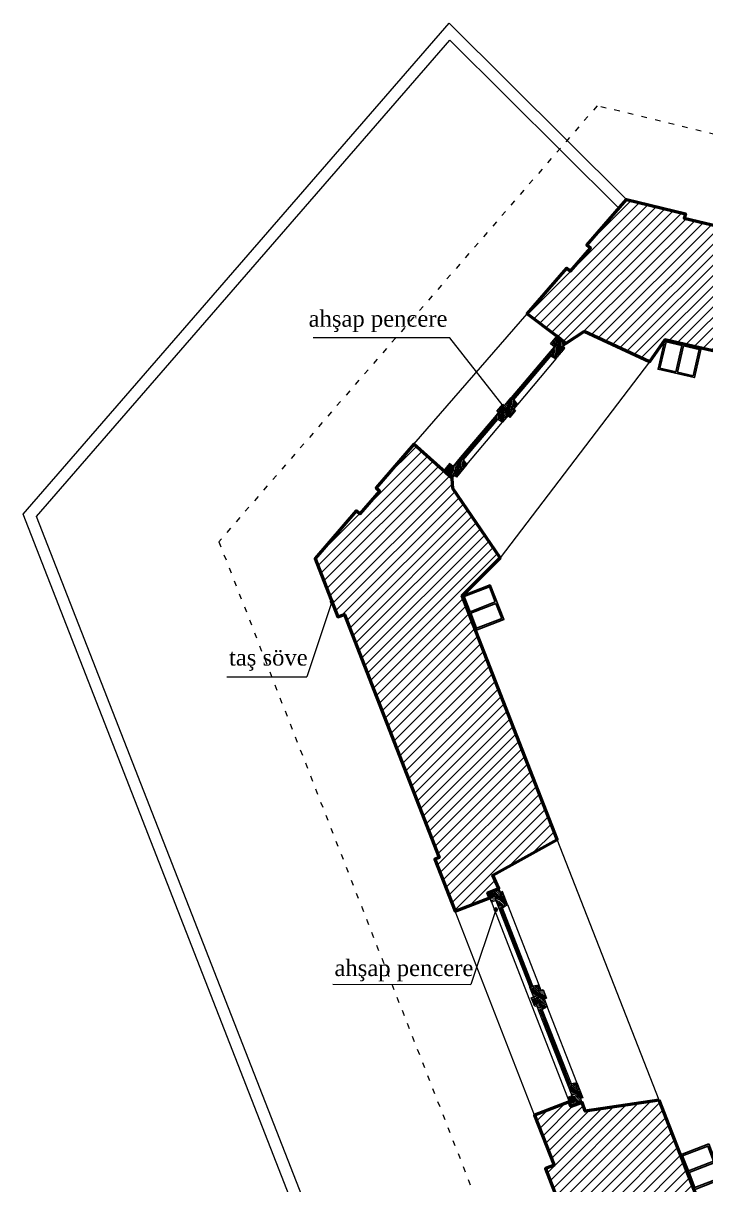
# Model space of a CAD drawing. Header units: millimetres. Extents: x 4980 to 19099, y 3891 to 5773.
# Drawn here: x 15352.9 to 15645.8, y 4956.6 to 5455.3 of the extents above; entities that cross this region are included whole.
import ezdxf

# ---------------------------------------------------------------- set-up
doc = ezdxf.new("R2010")
doc.units = ezdxf.units.MM
doc.linetypes.add('ACAD_ISO03W100', pattern=[30, 12, -18])
for name, color, linetype, lineweight in [('a 2', 132, 'Continuous', 20), ('a ahşap tarama', 46, 'Continuous', 0), ('a duvar', 84, 'Continuous', 50), ('a pencere 0', 252, 'Continuous', 0), ('a pencere cam', 121, 'Continuous', 0), ('a pencere doğrama', 41, 'Continuous', 20), ('G 000', 251, 'Continuous', 0), ('no3_duvar tarama', 253, 'Continuous', 9), ('PLAN YAZI', 4, 'Continuous', 9)]:
    doc.layers.add(name, color=color, linetype=linetype, lineweight=lineweight)
doc.styles.get("Standard").update_dxf_attribs({"font": 'stylu.ttf', "height": 10})
pattern_1 = [(45, (80283.5875, 25655.133), (-2.24506403, 2.24506403), [])]
pattern_2 = [(229.913136, (30074.1565, 10581.0534), (0.605604, -7.0450865), [0.25, -4.75]), (319.913136, (30074.2075, 10578.3964), (7.0450865, 0.605604), [0.5, -4.5]), (274.913136, (30074.469, 10579.4834), (3.8253453, -3.2197412), [0.3535, -1.0605, 0.3535, -0.707, 2.475, -2.1215678]), (274.913136, (30074.1262, 10581.4057), (3.8253453, -3.2197412), [0.35355, -0.7071, 0.35355, -5.6568678]), (274.913136, (30073.382, 10579.745), (3.8253453, -3.2197412), [0.35355, -6.7175178]), (274.913136, (30072.8686, 10579.5233), (3.8253453, -3.2197412), [0.35355, -6.7175178]), (274.913136, (30073.734, 10579.775), (3.8253453, -3.2197412), [0.35355, -6.7175178]), (274.913136, (30074.0863, 10579.8054), (3.8253453, -3.2197412), [0.7071, -6.3639678]), (274.913136, (30076.1504, 10576.4343), (3.8253453, -3.2197412), [0.7071, -6.3639678]), (274.913136, (30074.5996, 10580.027), (3.8253453, -3.2197412), [1.4142, -5.6568678]), (274.913136, (30074.952, 10580.0572), (3.8253453, -3.2197412), [1.4142, -5.6568678]), (274.913136, (30074.0066, 10576.605), (3.8253453, -3.2197412), [1.4142, -5.6568678]), (274.913136, (30075.4954, 10579.9265), (3.8253453, -3.2197412), [1.06066, -6.0104078]), (274.913136, (30076.713, 10580.2086), (3.8253453, -3.2197412), [1.06066, -6.0104078]), (274.913136, (30076.0086, 10580.148), (3.8253453, -3.2197412), [1.06066, -6.0104078]), (274.913136, (30075.0634, 10576.6957), (3.8253453, -3.2197412), [1.767767, -5.3033008]), (274.913136, (30075.5766, 10576.9172), (3.8253453, -3.2197412), [1.767767, -5.3033008]), (274.913136, (30074.2983, 10577.3396), (3.8253453, -3.2197412), [2.4748737, -4.596194]), (256.478187, (30074.217, 10580.349), (-3.21974123, -3.82534527), [0.559017, -10.6213229]), (256.478187, (30074.7207, 10578.618), (-3.21974123, -3.82534527), [0.559017, -10.6213229]), (256.478187, (30074.4992, 10579.1312), (-3.21974123, -3.82534527), [0.559017, -10.6213229]), (256.478187, (30073.9955, 10580.8622), (-3.21974123, -3.82534527), [1.118034, -10.0623059]), (256.478187, (30075.073, 10578.6482), (-3.21974123, -3.82534527), [1.677051, -9.5032889]), (256.478187, (30075.5862, 10578.8698), (-3.21974123, -3.82534527), [2.236068, -8.9442719]), (256.478187, (30076.0994, 10579.0913), (-3.21974123, -3.82534527), [2.236068, -8.9442719]), (256.478187, (30077.73, 10578.6992), (-3.21974123, -3.82534527), [2.236068, -8.9442719]), (256.478187, (30077.3475, 10579.0212), (-3.21974123, -3.82534527), [2.795085, -8.3852549]), (256.478187, (30076.804, 10579.1519), (-3.21974123, -3.82534527), [2.795085, -8.3852549]), (293.348085, (30074.147, 10579.101), (3.82534527, -3.21974123), [0.559017, -10.6213229]), (293.348085, (30074.2473, 10579.9967), (3.82534527, -3.21974123), [0.559017, -10.6213229]), (293.348085, (30074.1565, 10581.0534), (3.82534527, -3.21974123), [1.118034, -10.0623059]), (293.348085, (30073.7644, 10579.4229), (3.82534527, -3.21974123), [1.118034, -10.0623059]), (293.348085, (30074.2872, 10581.597), (3.82534527, -3.21974123), [1.677051, -9.5032889]), (293.348085, (30074.6092, 10581.9795), (3.82534527, -3.21974123), [2.236068, -8.9442719]), (293.348085, (30071.9027, 10578.3757), (3.82534527, -3.21974123), [2.236068, -8.9442719]), (293.348085, (30073.4121, 10579.3926), (3.82534527, -3.21974123), [2.236068, -8.9442719]), (293.348085, (30072.3856, 10578.9495), (3.82534527, -3.21974123), [2.795085, -8.3852549]), (293.348085, (30072.8989, 10579.171), (3.82534527, -3.21974123), [2.795085, -8.3852549])]
pattern_3 = [(291.274586, (16785.2673, 23563.9513), (6.473451, -2.8450716), [0.25, -4.75]), (21.274586, (16787.6237, 23562.7226), (2.8450716, 6.473451), [0.5, -4.5]), (336.274586, (16786.795, 23563.473), (4.6592613, 1.8141897), [0.3535, -1.0605, 0.3535, -0.707, 2.475, -2.1215678]), (336.274586, (16784.9437, 23564.0936), (4.6592613, 1.8141897), [0.35355, -0.7071, 0.35355, -5.6568678]), (336.274586, (16786.0445, 23562.6442), (4.6592613, 1.8141897), [0.35355, -6.7175178]), (336.274586, (16785.993, 23562.0876), (4.6592613, 1.8141897), [0.35355, -6.7175178]), (336.274586, (16786.1868, 23562.968), (4.6592613, 1.8141897), [0.35355, -6.7175178]), (336.274586, (16786.329, 23563.2916), (4.6592613, 1.8141897), [0.7071, -6.3639678]), (336.274586, (16790.277, 23563.4874), (4.6592613, 1.8141897), [0.7071, -6.3639678]), (336.274586, (16786.3806, 23563.8482), (4.6592613, 1.8141897), [1.4142, -5.6568678]), (336.274586, (16786.523, 23564.172), (4.6592613, 1.8141897), [1.4142, -5.6568678]), (336.274586, (16789.1, 23561.6876), (4.6592613, 1.8141897), [1.4142, -5.6568678]), (336.274586, (16786.898, 23564.5863), (4.6592613, 1.8141897), [1.06066, -6.0104078]), (336.274586, (16787.234, 23565.7903), (4.6592613, 1.8141897), [1.06066, -6.0104078]), (336.274586, (16786.9496, 23565.143), (4.6592613, 1.8141897), [1.06066, -6.0104078]), (336.274586, (16789.5266, 23562.6586), (4.6592613, 1.8141897), [1.767767, -5.3033008]), (336.274586, (16789.578, 23563.2153), (4.6592613, 1.8141897), [1.767767, -5.3033008]), (336.274586, (16788.5948, 23562.2958), (4.6592613, 1.8141897), [2.4748737, -4.5961941]), (317.839637, (16785.9147, 23563.6668), (1.8141897, -4.65926128), [0.559017, -10.6213229]), (317.839637, (16787.6753, 23563.2792), (1.8141897, -4.65926128), [0.559017, -10.6213229]), (317.839637, (16787.1186, 23563.3307), (1.8141897, -4.65926128), [0.559017, -10.6213229]), (317.839637, (16785.358, 23563.7183), (1.8141897, -4.65926128), [1.118034, -10.0623059]), (317.839637, (16787.8175, 23563.6029), (1.8141897, -4.65926128), [1.677051, -9.5032889]), (317.839637, (16787.869, 23564.1595), (1.8141897, -4.65926128), [2.236068, -8.9442719]), (317.839637, (16787.9206, 23564.7161), (1.8141897, -4.65926128), [2.236068, -8.9442719]), (317.839637, (16789.0463, 23565.9593), (1.8141897, -4.65926128), [2.236068, -8.9442719]), (317.839637, (16788.5804, 23565.7779), (1.8141897, -4.65926128), [2.795085, -8.3852549]), (317.839637, (16788.2051, 23565.3635), (1.8141897, -4.65926128), [2.795085, -8.3852549]), (354.709535, (16786.9764, 23563.007), (4.65926129, 1.8141897), [0.559017, -10.6213229]), (354.709535, (16786.2383, 23563.5245), (4.65926129, 1.8141897), [0.559017, -10.6213229]), (354.709535, (16785.2673, 23563.9513), (4.65926129, 1.8141897), [1.118034, -10.0623059]), (354.709535, (16786.5105, 23562.8257), (4.65926129, 1.8141897), [1.118034, -10.0623059]), (354.709535, (16784.853, 23564.3265), (4.65926129, 1.8141897), [1.677051, -9.5032889]), (354.709535, (16784.6715, 23564.7924), (4.65926129, 1.8141897), [2.236068, -8.9442719]), (354.709535, (16786.5373, 23560.6898), (4.65926129, 1.8141897), [2.236068, -8.9442719]), (354.709535, (16786.3682, 23562.502), (4.65926129, 1.8141897), [2.236068, -8.9442719]), (354.709535, (16786.2651, 23561.3887), (4.65926129, 1.8141897), [2.795085, -8.3852549]), (354.709535, (16786.3167, 23561.9453), (4.65926129, 1.8141897), [2.795085, -8.3852549])]
pattern_4 = [(291.274586, (17885.8187, 20311.6064), (6.473451, -2.8450716), [0.25, -4.75]), (21.274586, (17888.175, 20310.3777), (2.8450716, 6.473451), [0.5, -4.5]), (336.274586, (17887.3464, 20311.128), (4.6592613, 1.8141897), [0.3535, -1.0605, 0.3535, -0.707, 2.475, -2.1215678]), (336.274586, (17885.495, 20311.7487), (4.6592613, 1.8141897), [0.35355, -0.7071, 0.35355, -5.6568678]), (336.274586, (17886.596, 20310.2993), (4.6592613, 1.8141897), [0.35355, -6.7175178]), (336.274586, (17886.5444, 20309.7427), (4.6592613, 1.8141897), [0.35355, -6.7175178]), (336.274586, (17886.7382, 20310.623), (4.6592613, 1.8141897), [0.35355, -6.7175178]), (336.274586, (17886.8805, 20310.9467), (4.6592613, 1.8141897), [0.7071, -6.3639678]), (336.274586, (17890.8285, 20311.1425), (4.6592613, 1.8141897), [0.7071, -6.3639678]), (336.274586, (17886.932, 20311.5033), (4.6592613, 1.8141897), [1.4142, -5.6568678]), (336.274586, (17887.0743, 20311.827), (4.6592613, 1.8141897), [1.4142, -5.6568678]), (336.274586, (17889.6513, 20309.3427), (4.6592613, 1.8141897), [1.4142, -5.6568678]), (336.274586, (17887.4495, 20312.2414), (4.6592613, 1.8141897), [1.06066, -6.0104078]), (336.274586, (17887.7855, 20313.4453), (4.6592613, 1.8141897), [1.06066, -6.0104078]), (336.274586, (17887.501, 20312.798), (4.6592613, 1.8141897), [1.06066, -6.0104078]), (336.274586, (17890.078, 20310.3137), (4.6592613, 1.8141897), [1.767767, -5.3033008]), (336.274586, (17890.1296, 20310.8704), (4.6592613, 1.8141897), [1.767767, -5.3033008]), (336.274586, (17889.146, 20309.951), (4.6592613, 1.8141897), [2.4748737, -4.596194]), (317.839637, (17886.466, 20311.322), (1.8141897, -4.6592613), [0.559017, -10.6213229]), (317.839637, (17888.2267, 20310.9343), (1.8141897, -4.6592613), [0.559017, -10.6213229]), (317.839637, (17887.67, 20310.9858), (1.8141897, -4.6592613), [0.559017, -10.6213229]), (317.839637, (17885.9094, 20311.3734), (1.8141897, -4.6592613), [1.118034, -10.0623059]), (317.839637, (17888.369, 20311.258), (1.8141897, -4.6592613), [1.677051, -9.5032889]), (317.839637, (17888.4205, 20311.8146), (1.8141897, -4.6592613), [2.236068, -8.9442719]), (317.839637, (17888.472, 20312.3712), (1.8141897, -4.6592613), [2.236068, -8.9442719]), (317.839637, (17889.5977, 20313.6144), (1.8141897, -4.6592613), [2.236068, -8.9442719]), (317.839637, (17889.1318, 20313.433), (1.8141897, -4.6592613), [2.795085, -8.3852549]), (317.839637, (17888.7565, 20313.0186), (1.8141897, -4.6592613), [2.795085, -8.3852549]), (354.709535, (17887.5278, 20310.6622), (4.6592613, 1.8141897), [0.559017, -10.6213229]), (354.709535, (17886.7898, 20311.1796), (4.6592613, 1.8141897), [0.559017, -10.6213229]), (354.709535, (17885.8187, 20311.6064), (4.6592613, 1.8141897), [1.118034, -10.0623059]), (354.709535, (17887.0619, 20310.4808), (4.6592613, 1.8141897), [1.118034, -10.0623059]), (354.709535, (17885.4044, 20311.9816), (4.6592613, 1.8141897), [1.677051, -9.5032889]), (354.709535, (17885.223, 20312.4475), (4.6592613, 1.8141897), [2.236068, -8.9442719]), (354.709535, (17887.0887, 20308.345), (4.6592613, 1.8141897), [2.236068, -8.9442719]), (354.709535, (17886.9196, 20310.157), (4.6592613, 1.8141897), [2.236068, -8.9442719]), (354.709535, (17886.8165, 20309.0438), (4.6592613, 1.8141897), [2.795085, -8.3852549]), (354.709535, (17886.868, 20309.6004), (4.6592613, 1.8141897), [2.795085, -8.3852549])]

# ---------------------------------------------------------------- blocks, each defined once
blk = doc.blocks.new('4535353')
at = {"color": 5}
for p, q in [((9628.58, 2179.4), (9628.58, 2167.8)), ((9629.28, 2179.4), (9629.28, 2167.8))]:
    blk.add_line(p, q, dxfattribs=at)
blk.add_lwpolyline([(9620.93, 2180.1), (9636.93, 2180.1), (9636.93, 2167.1), (9620.93, 2167.1), (9620.93, 2180.1)], close=True, dxfattribs=at)
for points in [[(9628.58, 2167.8), (9621.63, 2167.8), (9621.63, 2179.4), (9628.58, 2179.4)], [(9629.28, 2179.4), (9636.23, 2179.4), (9636.23, 2167.8), (9629.28, 2167.8)]]:
    blk.add_lwpolyline(points, dxfattribs=at)

msp = doc.modelspace()

# ---------------------------------------------------------------- hatches: boundary and pattern name
at = {"layer": 'a ahşap tarama', "lineweight": 5}
h = msp.add_hatch(dxfattribs=at)
h.set_pattern_fill('WOODFACE', color=256, scale=5, angle=229.9131, style=0, pattern_type=2)
h.set_pattern_definition([(229.913136, (30066.765, 10572.269), (0.605604, -7.0450865), [0.25, -4.75]), (319.913136, (30066.816, 10569.612), (7.0450865, 0.605604), [0.5, -4.5]), (274.913136, (30067.0774, 10570.699), (3.8253453, -3.2197412), [0.3535, -1.0605, 0.3535, -0.707, 2.475, -2.1215678]), (274.913136, (30066.7347, 10572.621), (3.8253453, -3.2197412), [0.35355, -0.7071, 0.35355, -5.6568678]), (274.913136, (30065.9904, 10570.9603), (3.8253453, -3.2197412), [0.35355, -6.7175178]), (274.913136, (30065.477, 10570.7388), (3.8253453, -3.2197412), [0.35355, -6.7175178]), (274.913136, (30066.3426, 10570.9906), (3.8253453, -3.2197412), [0.35355, -6.7175178]), (274.913136, (30066.695, 10571.021), (3.8253453, -3.2197412), [0.7071, -6.3639678]), (274.913136, (30068.759, 10567.6497), (3.8253453, -3.2197412), [0.7071, -6.3639678]), (274.913136, (30067.208, 10571.2424), (3.8253453, -3.2197412), [1.4142, -5.6568678]), (274.913136, (30067.5604, 10571.2727), (3.8253453, -3.2197412), [1.4142, -5.6568678]), (274.913136, (30066.615, 10567.8203), (3.8253453, -3.2197412), [1.4142, -5.6568678]), (274.913136, (30068.104, 10571.142), (3.8253453, -3.2197412), [1.06066, -6.0104078]), (274.913136, (30069.3216, 10571.424), (3.8253453, -3.2197412), [1.06066, -6.0104078]), (274.913136, (30068.617, 10571.3635), (3.8253453, -3.2197412), [1.06066, -6.0104078]), (274.913136, (30067.672, 10567.911), (3.8253453, -3.2197412), [1.767767, -5.3033008]), (274.913136, (30068.185, 10568.1327), (3.8253453, -3.2197412), [1.767767, -5.3033008]), (274.913136, (30066.907, 10568.555), (3.8253453, -3.2197412), [2.4748737, -4.596194]), (256.478187, (30066.8256, 10571.5644), (-3.21974123, -3.82534527), [0.559017, -10.6213229]), (256.478187, (30067.3292, 10569.8334), (-3.21974123, -3.82534527), [0.559017, -10.6213229]), (256.478187, (30067.1077, 10570.3466), (-3.21974123, -3.82534527), [0.559017, -10.6213229]), (256.478187, (30066.604, 10572.0776), (-3.21974123, -3.82534527), [1.118034, -10.0623059]), (256.478187, (30067.6815, 10569.8637), (-3.21974123, -3.82534527), [1.677051, -9.5032889]), (256.478187, (30068.1947, 10570.0852), (-3.21974123, -3.82534527), [2.236068, -8.9442719]), (256.478187, (30068.708, 10570.3068), (-3.21974123, -3.82534527), [2.236068, -8.9442719]), (256.478187, (30070.3385, 10569.9146), (-3.21974123, -3.82534527), [2.236068, -8.9442719]), (256.478187, (30069.956, 10570.2366), (-3.21974123, -3.82534527), [2.795085, -8.3852549]), (256.478187, (30069.4125, 10570.3673), (-3.21974123, -3.82534527), [2.795085, -8.3852549]), (293.348085, (30066.7554, 10570.3164), (3.82534527, -3.21974123), [0.559017, -10.6213229]), (293.348085, (30066.8559, 10571.2121), (3.82534527, -3.21974123), [0.559017, -10.6213229]), (293.348085, (30066.765, 10572.269), (3.82534527, -3.21974123), [1.118034, -10.0623059]), (293.348085, (30066.373, 10570.6383), (3.82534527, -3.21974123), [1.118034, -10.0623059]), (293.348085, (30066.8957, 10572.8124), (3.82534527, -3.21974123), [1.677051, -9.5032889]), (293.348085, (30067.2177, 10573.195), (3.82534527, -3.21974123), [2.236068, -8.9442719]), (293.348085, (30064.5112, 10569.5911), (3.82534527, -3.21974123), [2.236068, -8.9442719]), (293.348085, (30066.0206, 10570.608), (3.82534527, -3.21974123), [2.236068, -8.9442719]), (293.348085, (30064.9942, 10570.165), (3.82534527, -3.21974123), [2.795085, -8.3852549]), (293.348085, (30065.5074, 10570.3865), (3.82534527, -3.21974123), [2.795085, -8.3852549])])
h.paths.add_polyline_path([(15578.11, 5313.39), (15579.26, 5312.43), (15581.49, 5311.2), (15585.36, 5315.79), (15584.59, 5316.43), (15583.62, 5315.29), (15581.34, 5317.21), (15580.69, 5316.45)])
h = msp.add_hatch(dxfattribs=at)
h.set_pattern_fill('WOODFACE', color=256, scale=5, angle=229.9131, style=0, pattern_type=2)
h.set_pattern_definition([(229.913136, (32393.7453, 13096.9715), (0.605604, -7.0450865), [0.25, -4.75]), (319.913136, (32393.7963, 13094.3145), (7.0450865, 0.605604), [0.5, -4.5]), (274.913136, (32394.0577, 13095.4015), (3.8253453, -3.2197412), [0.3535, -1.0605, 0.3535, -0.707, 2.475, -2.1215678]), (274.913136, (32393.715, 13097.3238), (3.8253453, -3.2197412), [0.35355, -0.7071, 0.35355, -5.6568678]), (274.913136, (32392.9707, 13095.663), (3.8253453, -3.2197412), [0.35355, -6.7175178]), (274.913136, (32392.4574, 13095.4414), (3.8253453, -3.2197412), [0.35355, -6.7175178]), (274.913136, (32393.323, 13095.6932), (3.8253453, -3.2197412), [0.35355, -6.7175178]), (274.913136, (32393.6752, 13095.7235), (3.8253453, -3.2197412), [0.7071, -6.3639678]), (274.913136, (32395.7393, 13092.3523), (3.8253453, -3.2197412), [0.7071, -6.3639678]), (274.913136, (32394.1884, 13095.945), (3.8253453, -3.2197412), [1.4142, -5.6568678]), (274.913136, (32394.5407, 13095.9753), (3.8253453, -3.2197412), [1.4142, -5.6568678]), (274.913136, (32393.5955, 13092.523), (3.8253453, -3.2197412), [1.4142, -5.6568678]), (274.913136, (32395.0842, 13095.8446), (3.8253453, -3.2197412), [1.06066, -6.0104078]), (274.913136, (32396.302, 13096.1267), (3.8253453, -3.2197412), [1.06066, -6.0104078]), (274.913136, (32395.5974, 13096.066), (3.8253453, -3.2197412), [1.06066, -6.0104078]), (274.913136, (32394.6522, 13092.6138), (3.8253453, -3.2197412), [1.767767, -5.3033008]), (274.913136, (32395.1655, 13092.8353), (3.8253453, -3.2197412), [1.767767, -5.3033008]), (274.913136, (32393.887, 13093.2577), (3.8253453, -3.2197412), [2.4748737, -4.5961941]), (256.478187, (32393.806, 13096.267), (-3.21974123, -3.82534527), [0.559017, -10.6213229]), (256.478187, (32394.3095, 13094.536), (-3.21974123, -3.82534527), [0.559017, -10.6213229]), (256.478187, (32394.088, 13095.0493), (-3.21974123, -3.82534527), [0.559017, -10.6213229]), (256.478187, (32393.5843, 13096.7803), (-3.21974123, -3.82534527), [1.118034, -10.0623059]), (256.478187, (32394.6618, 13094.5663), (-3.21974123, -3.82534527), [1.677051, -9.5032889]), (256.478187, (32395.175, 13094.7878), (-3.21974123, -3.82534527), [2.236068, -8.9442719]), (256.478187, (32395.6883, 13095.0094), (-3.21974123, -3.82534527), [2.236068, -8.9442719]), (256.478187, (32397.3189, 13094.6173), (-3.21974123, -3.82534527), [2.236068, -8.9442719]), (256.478187, (32396.9363, 13094.9392), (-3.21974123, -3.82534527), [2.795085, -8.3852549]), (256.478187, (32396.3928, 13095.07), (-3.21974123, -3.82534527), [2.795085, -8.3852549]), (293.348085, (32393.7357, 13095.019), (3.82534527, -3.21974123), [0.559017, -10.6213229]), (293.348085, (32393.8362, 13095.9148), (3.82534527, -3.21974123), [0.559017, -10.6213229]), (293.348085, (32393.7453, 13096.9715), (3.82534527, -3.21974123), [1.118034, -10.0623059]), (293.348085, (32393.3532, 13095.341), (3.82534527, -3.21974123), [1.118034, -10.0623059]), (293.348085, (32393.876, 13097.515), (3.82534527, -3.21974123), [1.677051, -9.5032889]), (293.348085, (32394.198, 13097.8976), (3.82534527, -3.21974123), [2.236068, -8.9442719]), (293.348085, (32391.4915, 13094.2938), (3.82534527, -3.21974123), [2.236068, -8.9442719]), (293.348085, (32393.001, 13095.3107), (3.82534527, -3.21974123), [2.236068, -8.9442719]), (293.348085, (32391.9745, 13094.8676), (3.82534527, -3.21974123), [2.795085, -8.3852549]), (293.348085, (32392.4877, 13095.0891), (3.82534527, -3.21974123), [2.795085, -8.3852549])])
h.paths.add_polyline_path([(15585.72, 5317.77), (15583.62, 5315.29), (15581.34, 5317.21), (15580.69, 5316.45), (15579.16, 5317.74), (15580.44, 5319.27), (15581.89, 5320.99)])
h = msp.add_hatch(dxfattribs=at)
h.set_pattern_fill('WOODFACE', color=256, scale=5, angle=229.9131, style=0, pattern_type=2)
h.set_pattern_definition(pattern_2)
h.paths.add_polyline_path([(15558.62, 5284.03), (15556.38, 5285.25), (15555.24, 5286.22), (15556.85, 5288.13), (15556.08, 5288.78), (15558.66, 5291.84), (15559.42, 5291.19), (15558.78, 5290.43), (15561.52, 5288.12), (15561.84, 5287.85)])
h = msp.add_hatch(dxfattribs=at)
h.set_pattern_fill('WOODFACE', color=256, scale=5, angle=229.9131, style=0, pattern_type=2)
h.set_pattern_definition(pattern_2)
h.paths.add_polyline_path([(15562.32, 5294.64), (15563.47, 5293.67), (15565.06, 5291.68), (15563.45, 5289.76), (15564.21, 5289.12), (15561.64, 5286.06), (15560.87, 5286.7), (15561.84, 5287.85), (15559.1, 5290.16), (15558.78, 5290.43), (15562.19, 5294.48)])
h = msp.add_hatch(dxfattribs=at)
h.set_pattern_fill('WOODFACE', color=256, scale=5, angle=229.9131, style=0, pattern_type=2)
h.set_pattern_definition([(229.913136, (30081.403, 10589.663), (0.605604, -7.0450865), [0.25, -4.75]), (319.913136, (30081.454, 10587.006), (7.0450865, 0.605604), [0.5, -4.5]), (274.913136, (30081.7156, 10588.0932), (3.8253453, -3.2197412), [0.3535, -1.0605, 0.3535, -0.707, 2.475, -2.1215678]), (274.913136, (30081.373, 10590.0155), (3.8253453, -3.2197412), [0.35355, -0.7071, 0.35355, -5.6568678]), (274.913136, (30080.6286, 10588.3546), (3.8253453, -3.2197412), [0.35355, -6.7175178]), (274.913136, (30080.1153, 10588.133), (3.8253453, -3.2197412), [0.35355, -6.7175178]), (274.913136, (30080.9808, 10588.385), (3.8253453, -3.2197412), [0.35355, -6.7175178]), (274.913136, (30081.333, 10588.4152), (3.8253453, -3.2197412), [0.7071, -6.3639678]), (274.913136, (30083.397, 10585.044), (3.8253453, -3.2197412), [0.7071, -6.3639678]), (274.913136, (30081.8463, 10588.6367), (3.8253453, -3.2197412), [1.4142, -5.6568678]), (274.913136, (30082.1986, 10588.667), (3.8253453, -3.2197412), [1.4142, -5.6568678]), (274.913136, (30081.2533, 10585.2146), (3.8253453, -3.2197412), [1.4142, -5.6568678]), (274.913136, (30082.742, 10588.5363), (3.8253453, -3.2197412), [1.06066, -6.0104078]), (274.913136, (30083.96, 10588.8184), (3.8253453, -3.2197412), [1.06066, -6.0104078]), (274.913136, (30083.2553, 10588.758), (3.8253453, -3.2197412), [1.06066, -6.0104078]), (274.913136, (30082.31, 10585.3055), (3.8253453, -3.2197412), [1.767767, -5.3033008]), (274.913136, (30082.8233, 10585.527), (3.8253453, -3.2197412), [1.767767, -5.3033008]), (274.913136, (30081.545, 10585.9494), (3.8253453, -3.2197412), [2.4748737, -4.596194]), (256.478187, (30081.4638, 10588.9587), (-3.21974123, -3.82534527), [0.559017, -10.6213229]), (256.478187, (30081.9674, 10587.2277), (-3.21974123, -3.82534527), [0.559017, -10.6213229]), (256.478187, (30081.7459, 10587.741), (-3.21974123, -3.82534527), [0.559017, -10.6213229]), (256.478187, (30081.2422, 10589.472), (-3.21974123, -3.82534527), [1.118034, -10.0623059]), (256.478187, (30082.3197, 10587.258), (-3.21974123, -3.82534527), [1.677051, -9.5032889]), (256.478187, (30082.833, 10587.4795), (-3.21974123, -3.82534527), [2.236068, -8.9442719]), (256.478187, (30083.3462, 10587.701), (-3.21974123, -3.82534527), [2.236068, -8.9442719]), (256.478187, (30084.9767, 10587.309), (-3.21974123, -3.82534527), [2.236068, -8.9442719]), (256.478187, (30084.5942, 10587.631), (-3.21974123, -3.82534527), [2.795085, -8.3852549]), (256.478187, (30084.0507, 10587.7616), (-3.21974123, -3.82534527), [2.795085, -8.3852549]), (293.348085, (30081.3936, 10587.7107), (3.82534527, -3.21974123), [0.559017, -10.6213229]), (293.348085, (30081.494, 10588.6064), (3.82534527, -3.21974123), [0.559017, -10.6213229]), (293.348085, (30081.4032, 10589.6632), (3.82534527, -3.21974123), [1.118034, -10.0623059]), (293.348085, (30081.011, 10588.0326), (3.82534527, -3.21974123), [1.118034, -10.0623059]), (293.348085, (30081.534, 10590.2067), (3.82534527, -3.21974123), [1.677051, -9.5032889]), (293.348085, (30081.856, 10590.5893), (3.82534527, -3.21974123), [2.236068, -8.9442719]), (293.348085, (30079.1494, 10586.9855), (3.82534527, -3.21974123), [2.236068, -8.9442719]), (293.348085, (30080.6588, 10588.0024), (3.82534527, -3.21974123), [2.236068, -8.9442719]), (293.348085, (30079.6324, 10587.5593), (3.82534527, -3.21974123), [2.795085, -8.3852549]), (293.348085, (30080.1456, 10587.7808), (3.82534527, -3.21974123), [2.795085, -8.3852549])])
h.paths.add_polyline_path([(15540.6, 5268.81), (15541.74, 5267.85), (15543.33, 5265.86), (15538.82, 5260.5), (15538.06, 5261.14), (15539.03, 5262.29), (15536.74, 5264.22), (15537.38, 5264.98)])
h = msp.add_hatch(dxfattribs=at)
h.set_pattern_fill('WOODFACE', color=256, scale=5, angle=229.9131, style=0, pattern_type=2)
h.set_pattern_definition([(229.913136, (32408.3835, 13114.366), (0.605604, -7.0450865), [0.25, -4.75]), (319.913136, (32408.4345, 13111.709), (7.0450865, 0.605604), [0.5, -4.5]), (274.913136, (32408.696, 13112.796), (3.8253453, -3.2197412), [0.3535, -1.0605, 0.3535, -0.707, 2.475, -2.1215678]), (274.913136, (32408.3533, 13114.718), (3.8253453, -3.2197412), [0.35355, -0.7071, 0.35355, -5.6568678]), (274.913136, (32407.609, 13113.0572), (3.8253453, -3.2197412), [0.35355, -6.7175178]), (274.913136, (32407.0956, 13112.8357), (3.8253453, -3.2197412), [0.35355, -6.7175178]), (274.913136, (32407.961, 13113.0875), (3.8253453, -3.2197412), [0.35355, -6.7175178]), (274.913136, (32408.3134, 13113.1178), (3.8253453, -3.2197412), [0.7071, -6.3639678]), (274.913136, (32410.3775, 13109.7467), (3.8253453, -3.2197412), [0.7071, -6.3639678]), (274.913136, (32408.8266, 13113.3394), (3.8253453, -3.2197412), [1.4142, -5.6568678]), (274.913136, (32409.179, 13113.3696), (3.8253453, -3.2197412), [1.4142, -5.6568678]), (274.913136, (32408.2337, 13109.9172), (3.8253453, -3.2197412), [1.4142, -5.6568678]), (274.913136, (32409.7224, 13113.239), (3.8253453, -3.2197412), [1.06066, -6.0104078]), (274.913136, (32410.94, 13113.521), (3.8253453, -3.2197412), [1.06066, -6.0104078]), (274.913136, (32410.2356, 13113.4605), (3.8253453, -3.2197412), [1.06066, -6.0104078]), (274.913136, (32409.2904, 13110.008), (3.8253453, -3.2197412), [1.767767, -5.3033008]), (274.913136, (32409.8037, 13110.2296), (3.8253453, -3.2197412), [1.767767, -5.3033008]), (274.913136, (32408.5253, 13110.652), (3.8253453, -3.2197412), [2.4748737, -4.5961941]), (256.478187, (32408.444, 13113.6613), (-3.21974123, -3.82534527), [0.559017, -10.6213229]), (256.478187, (32408.9477, 13111.9303), (-3.21974123, -3.82534527), [0.559017, -10.6213229]), (256.478187, (32408.7262, 13112.4436), (-3.21974123, -3.82534527), [0.559017, -10.6213229]), (256.478187, (32408.2225, 13114.1746), (-3.21974123, -3.82534527), [1.118034, -10.0623059]), (256.478187, (32409.3, 13111.9606), (-3.21974123, -3.82534527), [1.677051, -9.5032889]), (256.478187, (32409.8132, 13112.1822), (-3.21974123, -3.82534527), [2.236068, -8.9442719]), (256.478187, (32410.3265, 13112.4037), (-3.21974123, -3.82534527), [2.236068, -8.9442719]), (256.478187, (32411.957, 13112.0116), (-3.21974123, -3.82534527), [2.236068, -8.9442719]), (256.478187, (32411.5745, 13112.3336), (-3.21974123, -3.82534527), [2.795085, -8.3852549]), (256.478187, (32411.031, 13112.4643), (-3.21974123, -3.82534527), [2.795085, -8.3852549]), (293.348085, (32408.374, 13112.4133), (3.82534527, -3.21974123), [0.559017, -10.6213229]), (293.348085, (32408.4744, 13113.309), (3.82534527, -3.21974123), [0.559017, -10.6213229]), (293.348085, (32408.3835, 13114.3658), (3.82534527, -3.21974123), [1.118034, -10.0623059]), (293.348085, (32407.9914, 13112.7353), (3.82534527, -3.21974123), [1.118034, -10.0623059]), (293.348085, (32408.5142, 13114.9094), (3.82534527, -3.21974123), [1.677051, -9.5032889]), (293.348085, (32408.8362, 13115.292), (3.82534527, -3.21974123), [2.236068, -8.9442719]), (293.348085, (32406.1297, 13111.688), (3.82534527, -3.21974123), [2.236068, -8.9442719]), (293.348085, (32407.6392, 13112.705), (3.82534527, -3.21974123), [2.236068, -8.9442719]), (293.348085, (32406.6127, 13112.262), (3.82534527, -3.21974123), [2.795085, -8.3852549]), (293.348085, (32407.126, 13112.4834), (3.82534527, -3.21974123), [2.795085, -8.3852549])])
h.paths.add_polyline_path([(15536.93, 5259.8), (15539.03, 5262.29), (15536.74, 5264.22), (15537.38, 5264.98), (15535.84, 5266.27), (15534.56, 5264.74), (15533.11, 5263.02)])
h = msp.add_hatch(dxfattribs=at)
h.set_pattern_fill('WOODFACE', color=256, scale=5, angle=291.2746, style=0, pattern_type=2)
h.set_pattern_definition(pattern_3)
h.paths.add_polyline_path([(15556.97, 5083.77), (15558.15, 5080.74), (15555.36, 5079.66), (15555.73, 5078.73), (15553.85, 5078), (15553.13, 5079.86), (15552.31, 5081.96)])
h = msp.add_hatch(dxfattribs=at)
h.set_pattern_fill('WOODFACE', color=256, scale=5, angle=291.2746, style=0, pattern_type=2)
h.set_pattern_definition(pattern_4)
h.paths.add_polyline_path([(15557.17, 5075), (15558.57, 5075.54), (15560.71, 5076.91), (15558.54, 5082.5), (15557.61, 5082.14), (15558.15, 5080.74), (15555.36, 5079.66), (15555.73, 5078.73)])
h = msp.add_hatch(dxfattribs=at)
h.set_pattern_fill('WOODFACE', color=256, scale=5, angle=291.2746, style=0, pattern_type=2)
h.set_pattern_definition(pattern_4)
h.paths.add_polyline_path([(15570.23, 5041.45), (15571.63, 5041.99), (15574.14, 5042.43), (15575.05, 5040.11), (15575.98, 5040.47), (15577.43, 5036.74), (15576.5, 5036.38), (15575.95, 5037.78), (15572.62, 5036.48), (15572.23, 5036.32), (15570.31, 5041.26)])
h = msp.add_hatch(dxfattribs=at)
h.set_pattern_fill('WOODFACE', color=256, scale=5, angle=291.2746, style=0, pattern_type=2)
h.set_pattern_definition(pattern_4)
h.paths.add_polyline_path([(15577.77, 5033.12), (15575.62, 5031.74), (15574.22, 5031.2), (15573.31, 5033.53), (15572.38, 5033.17), (15570.93, 5036.89), (15571.86, 5037.26), (15572.23, 5036.32), (15575.56, 5037.62), (15575.95, 5037.78)])
h = msp.add_hatch(dxfattribs=at)
h.set_pattern_fill('WOODFACE', color=256, scale=5, angle=291.2746, style=0, pattern_type=2)
h.set_pattern_definition(pattern_4)
h.paths.add_polyline_path([(15586.57, 4999.52), (15587.96, 5000.06), (15590.47, 5000.5), (15593.01, 4993.98), (15592.08, 4993.62), (15591.54, 4995.02), (15588.75, 4993.93), (15588.39, 4994.86)])
h = msp.add_hatch(dxfattribs=at)
h.set_pattern_fill('WOODFACE', color=256, scale=5, angle=291.2746, style=0, pattern_type=2)
h.set_pattern_definition(pattern_3)
h.paths.add_polyline_path([(15592.72, 4991.99), (15591.54, 4995.02), (15588.75, 4993.93), (15588.39, 4994.86), (15586.52, 4994.13), (15587.24, 4992.27), (15588.06, 4990.17)])
at = {"layer": 'a pencere cam', "lineweight": 5}
for points in [[(15578.87, 5312.75), (15563.09, 5293.99), (15562.7, 5294.31), (15578.49, 5313.07)], [(15556, 5285.58), (15541.35, 5268.17), (15540.97, 5268.5), (15555.62, 5285.9)], [(15558.1, 5075.36), (15571.16, 5041.81), (15570.7, 5041.63), (15557.63, 5075.18)], [(15575.15, 5031.56), (15587.49, 4999.88), (15587.02, 4999.7), (15574.69, 5031.38)]]:
    msp.add_hatch(color=256, dxfattribs=at).paths.add_polyline_path(points)
at = {"layer": 'no3_duvar tarama'}
h = msp.add_hatch(dxfattribs=at)
h.set_pattern_fill('ANSI31', color=256, style=0)
h.set_pattern_definition(pattern_1)
h.paths.add_polyline_path([(15593.63, 5322.97), (15585.72, 5317.77), (15581.89, 5320.99), (15569.2, 5330.59), (15586.24, 5350.24), (15587.75, 5348.93), (15596.26, 5358.75), (15594.75, 5360.06), (15611.79, 5379.7), (15637.05, 5373.56), (15636.58, 5371.61), (15697.89, 5357.03), (15698.28, 5358.65), (15722.55, 5352.74), (15718.77, 5337.21), (15716.42, 5337.79), (15715.23, 5332.93), (15712.18, 5333.67), (15698.25, 5302.66), (15649.49, 5314.52), (15628.2, 5319.4), (15621.7, 5309.99)])
h = msp.add_hatch(dxfattribs=at)
h.set_pattern_fill('ANSI31', color=256, style=0)
h.set_pattern_definition(pattern_1)
h.paths.add_polyline_path([(15537.19, 5255.54), (15536.93, 5259.8), (15520.59, 5274.54), (15504.34, 5255.8), (15505.85, 5254.49), (15497.34, 5244.67), (15495.83, 5245.98), (15478.14, 5225.58), (15487.94, 5200.42), (15490.73, 5201.51), (15531.38, 5097.15), (15529.52, 5096.42), (15538.23, 5074.06), (15553.13, 5079.86), (15552.31, 5081.96), (15556.97, 5083.77), (15554.47, 5089.59), (15582.07, 5104.87), (15546.18, 5196.85), (15541.23, 5209.54), (15557.63, 5225.86)])
h = msp.add_hatch(dxfattribs=at)
h.set_pattern_fill('ANSI31', color=256, style=0)
h.set_pattern_definition(pattern_1)
h.paths.add_polyline_path([(15625.73, 4992.98), (15594.05, 4988.2), (15592.72, 4991.99), (15588.06, 4990.17), (15587.24, 4992.27), (15572.34, 4986.47), (15580.69, 4965.03), (15576.96, 4963.58), (15586.76, 4938.42), (15589.56, 4939.51), (15642.48, 4803.36), (15639.68, 4802.27), (15649.12, 4778.04), (15664.25, 4783.29), (15663.84, 4784.34), (15668.5, 4786.15), (15667.34, 4789.97), (15698.7, 4805.97), (15690.06, 4828.11), (15678.33, 4858.18)])
at = {"layer": 'PLAN YAZI'}
h = msp.add_hatch(color=256, dxfattribs=at)
h.dxf.hatch_style = 1
edge = h.paths.add_edge_path()
edge.add_ellipse((15560.47, 5289.01), major_axis=(-0.021, 0.888), ratio=0.6911, start_angle=0, end_angle=360)
h = msp.add_hatch(color=256, dxfattribs=at)
h.dxf.hatch_style = 1
edge = h.paths.add_edge_path()
edge.add_ellipse((15485.4, 5206.94), major_axis=(-0.021, 0.888), ratio=0.6911, start_angle=0, end_angle=360)
h = msp.add_hatch(color=256, dxfattribs=at)
h.dxf.hatch_style = 1
edge = h.paths.add_edge_path()
edge.add_ellipse((15555.67, 5074.72), major_axis=(-0.021, 0.888), ratio=0.6911, start_angle=0, end_angle=360)

# ---------------------------------------------------------------- linework, layer by layer
at = {"layer": 'a 2'}
msp.add_line((15625.73, 4992.98), (15582.07, 5104.87), dxfattribs=at)
at = {"layer": 'a 2', "linetype": 'ACAD_ISO03W100', "ltscale": 0.2}
msp.add_lwpolyline([(16442.52, 5214.64), (15599.16, 5419.87), (15436.88, 5232.74), (15837.92, 4205.95), (18662.33, 4205.29), (18651.95, 4664.63)], dxfattribs=at)
at = {"layer": 'a 2'}
for points in [[(15520.59, 5274.54), (15569.2, 5330.59)], [(15621.7, 5309.99), (15557.63, 5225.86)], [(15572.34, 4986.47), (15538.23, 5074.06)]]:
    msp.add_lwpolyline(points, dxfattribs=at)
at = {"layer": 'a duvar'}
for points in [[(15593.63, 5322.97), (15585.72, 5317.77), (15581.89, 5320.99), (15569.2, 5330.59), (15586.24, 5350.24), (15587.75, 5348.93), (15596.26, 5358.75), (15594.75, 5360.06), (15611.79, 5379.7), (15637.05, 5373.56), (15636.58, 5371.61), (15697.89, 5357.03), (15698.28, 5358.65), (15722.55, 5352.74), (15718.77, 5337.21), (15716.42, 5337.79), (15715.23, 5332.93), (15712.18, 5333.67), (15698.25, 5302.66), (15649.49, 5314.52), (15628.2, 5319.4), (15621.7, 5309.99), (15593.63, 5322.97)], [(15537.19, 5255.54), (15536.93, 5259.8), (15520.59, 5274.54), (15504.34, 5255.8), (15505.85, 5254.49), (15497.34, 5244.67), (15495.83, 5245.98), (15478.14, 5225.58), (15487.94, 5200.42), (15490.73, 5201.51), (15531.38, 5097.15), (15529.52, 5096.42), (15538.23, 5074.06), (15553.13, 5079.86), (15552.31, 5081.96), (15556.97, 5083.77), (15554.47, 5089.59), (15582.07, 5104.87), (15546.18, 5196.85), (15541.23, 5209.54), (15557.63, 5225.86), (15537.19, 5255.54)], [(15625.73, 4992.98), (15594.05, 4988.2), (15592.72, 4991.99), (15588.06, 4990.17), (15587.24, 4992.27), (15572.34, 4986.47), (15580.69, 4965.03), (15576.96, 4963.58), (15586.76, 4938.42), (15589.56, 4939.51), (15642.48, 4803.36), (15639.68, 4802.27), (15649.12, 4778.04), (15664.25, 4783.29), (15663.84, 4784.34), (15668.5, 4786.15), (15667.34, 4789.97), (15698.7, 4805.97), (15690.06, 4828.11), (15678.33, 4858.18), (15625.73, 4992.98)]]:
    msp.add_lwpolyline(points, dxfattribs=at)
at = {"layer": 'a pencere 0'}
for points in [[(15578.11, 5313.39), (15562.32, 5294.63)], [(15563.47, 5293.67), (15579.26, 5312.43)], [(15581.49, 5311.2), (15565.06, 5291.68)], [(15540.59, 5268.82), (15555.24, 5286.22)], [(15556.38, 5285.25), (15541.74, 5267.85)], [(15543.33, 5265.86), (15558.62, 5284.03)], [(15553.85, 5078), (15586.52, 4994.13)], [(15560.71, 5076.91), (15574.14, 5042.43)], [(15557.17, 5075), (15570.23, 5041.45)], [(15571.63, 5041.99), (15558.57, 5075.54)], [(15590.47, 5000.5), (15577.77, 5033.12)], [(15586.56, 4999.52), (15574.22, 5031.2)], [(15575.62, 5031.74), (15587.96, 5000.06)]]:
    msp.add_lwpolyline(points, dxfattribs=at)
at = {"layer": 'a pencere cam', "lineweight": 5}
for p, q in [((15583.62, 5315.29), (15581.34, 5317.21)), ((15578.49, 5313.07), (15562.7, 5294.31)), ((15540.97, 5268.5), (15555.62, 5285.9)), ((15558.15, 5080.74), (15555.36, 5079.66)), ((15557.63, 5075.18), (15570.7, 5041.63)), ((15587.02, 4999.7), (15574.69, 5031.38))]:
    msp.add_line(p, q, dxfattribs=at)
for points in [[(15578.87, 5312.75), (15563.09, 5293.99), (15562.7, 5294.31), (15578.49, 5313.07)], [(15556, 5285.58), (15541.35, 5268.17), (15540.97, 5268.5), (15555.62, 5285.9)], [(15558.1, 5075.36), (15571.16, 5041.81), (15570.7, 5041.63), (15557.63, 5075.18)], [(15575.15, 5031.56), (15587.49, 4999.88), (15587.02, 4999.7), (15574.69, 5031.38)]]:
    msp.add_lwpolyline(points, close=True, dxfattribs=at)
for points in [[(15563.09, 5293.99), (15578.87, 5312.75)], [(15556, 5285.58), (15541.35, 5268.17)], [(15571.16, 5041.81), (15558.1, 5075.36)], [(15575.15, 5031.56), (15587.49, 4999.88)]]:
    msp.add_lwpolyline(points, dxfattribs=at)
at = {"layer": 'a pencere doğrama'}
for points in [[(15578.11, 5313.39), (15579.26, 5312.43), (15581.49, 5311.2), (15585.36, 5315.79), (15584.59, 5316.43), (15583.62, 5315.29), (15581.34, 5317.21), (15580.69, 5316.45), (15578.11, 5313.39)], [(15585.72, 5317.77), (15583.62, 5315.29), (15581.34, 5317.21), (15580.69, 5316.45), (15579.16, 5317.74), (15580.44, 5319.27), (15581.89, 5320.99), (15585.72, 5317.77)], [(15558.62, 5284.03), (15556.38, 5285.25), (15555.24, 5286.22), (15556.85, 5288.13), (15556.08, 5288.78), (15558.66, 5291.84), (15559.42, 5291.19), (15558.78, 5290.43), (15561.52, 5288.12), (15561.84, 5287.85), (15558.62, 5284.03), (15558.62, 5284.03)], [(15562.32, 5294.64), (15563.47, 5293.67), (15565.06, 5291.68), (15563.45, 5289.76), (15564.21, 5289.12), (15561.64, 5286.06), (15560.87, 5286.7), (15561.84, 5287.85), (15559.1, 5290.16), (15558.78, 5290.43), (15562.19, 5294.48), (15562.32, 5294.64)], [(15540.6, 5268.81), (15541.74, 5267.85), (15543.33, 5265.86), (15538.82, 5260.5), (15538.06, 5261.14), (15539.03, 5262.29), (15536.74, 5264.22), (15537.38, 5264.98), (15540.6, 5268.81)], [(15536.93, 5259.8), (15539.03, 5262.29), (15536.74, 5264.22), (15537.38, 5264.98), (15535.84, 5266.27), (15534.56, 5264.74), (15533.11, 5263.02), (15536.93, 5259.8)], [(15556.97, 5083.77), (15558.15, 5080.74), (15555.36, 5079.66), (15555.73, 5078.73), (15553.85, 5078), (15553.13, 5079.86), (15552.31, 5081.96), (15556.97, 5083.77)], [(15557.17, 5075), (15558.57, 5075.54), (15560.71, 5076.91), (15558.54, 5082.5), (15557.61, 5082.14), (15558.15, 5080.74), (15555.36, 5079.66), (15555.73, 5078.73), (15557.17, 5075)], [(15570.23, 5041.45), (15571.63, 5041.99), (15574.14, 5042.43), (15575.05, 5040.11), (15575.98, 5040.47), (15577.43, 5036.74), (15576.5, 5036.38), (15575.95, 5037.78), (15572.62, 5036.48), (15572.23, 5036.32), (15570.31, 5041.26), (15570.23, 5041.45)], [(15577.77, 5033.12), (15575.62, 5031.74), (15574.22, 5031.2), (15573.31, 5033.53), (15572.38, 5033.17), (15570.93, 5036.89), (15571.86, 5037.26), (15572.23, 5036.32), (15575.56, 5037.62), (15575.95, 5037.78), (15577.77, 5033.12), (15577.77, 5033.12)], [(15586.57, 4999.52), (15587.96, 5000.06), (15590.47, 5000.5), (15593.01, 4993.98), (15592.08, 4993.62), (15591.54, 4995.02), (15588.75, 4993.93), (15588.39, 4994.86), (15586.57, 4999.52)], [(15592.72, 4991.99), (15591.54, 4995.02), (15588.75, 4993.93), (15588.39, 4994.86), (15586.52, 4994.13), (15587.24, 4992.27), (15588.06, 4990.17), (15592.72, 4991.99)]]:
    msp.add_lwpolyline(points, dxfattribs=at)
at = {"layer": 'G 000'}
for p, q in [((15787.8, 4130.75), (15352.92, 5244.5)), ((15791.22, 4135.75), (15358.68, 5243.51))]:
    msp.add_line(p, q, dxfattribs=at)
for points in [[(15352.92, 5244.5), (15535.75, 5455.33)], [(15611.79, 5379.7), (15535.75, 5455.33)], [(15358.68, 5243.51), (15536.03, 5448.03)], [(15608.49, 5375.9), (15536.03, 5448.03)]]:
    msp.add_lwpolyline(points, dxfattribs=at)
at = {"layer": 'PLAN YAZI'}
for p, q in [((15535.9, 5320.24), (15477.31, 5320.25)), ((15560.47, 5289.01), (15535.9, 5320.24)), ((15485.4, 5206.94), (15474.66, 5174.76)), ((15440.25, 5174.76), (15474.66, 5174.76)), ((15555.67, 5074.72), (15544.94, 5042.55)), ((15485.73, 5042.75), (15544.94, 5042.55))]:
    msp.add_line(p, q, dxfattribs=at)
for centre in [(15560.47, 5289.01), (15485.4, 5206.94), (15555.67, 5074.72)]:
    msp.add_ellipse(centre, major_axis=(0, 0.888), ratio=0.6911, start_param=4.712389, end_param=10.995574, dxfattribs=at)

# ---------------------------------------------------------------- block references
for p, rotation in [((5763.39, 5345.37), 347.081602805136), ((10025.25, 13384.66), 291.3146973600835), ((10118.95, 13144.53), 291.3146973601329)]:
    msp.add_blockref('4535353', p, dxfattribs=dict(rotation=rotation))

# ---------------------------------------------------------------- texts
at = {"layer": 'PLAN YAZI', "char_height": 7, "width": 63.3955}
for s, insert, attachment_point in [('{\\fTimes New Roman|b0|i0|c162|p18;ahşap pencere}', (15534.95, 5332.02), 3), ('{\\fTimes New Roman|b0|i0|c162|p18;taş söve }', (15441.21, 5186.54), 1), ('{\\fTimes New Roman|b0|i0|c162|p18;ahşap pencere }', (15486.48, 5053.24), 1)]:
    msp.add_mtext(s, dxfattribs=dict(at, insert=insert, attachment_point=attachment_point))

doc.saveas('drawing.dxf')
